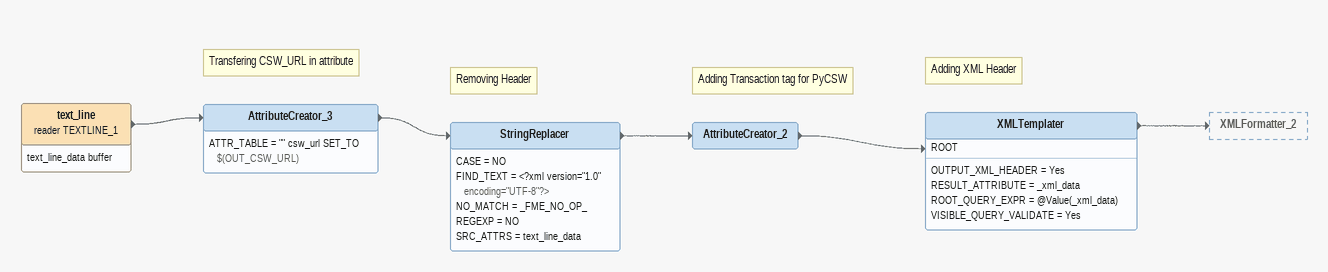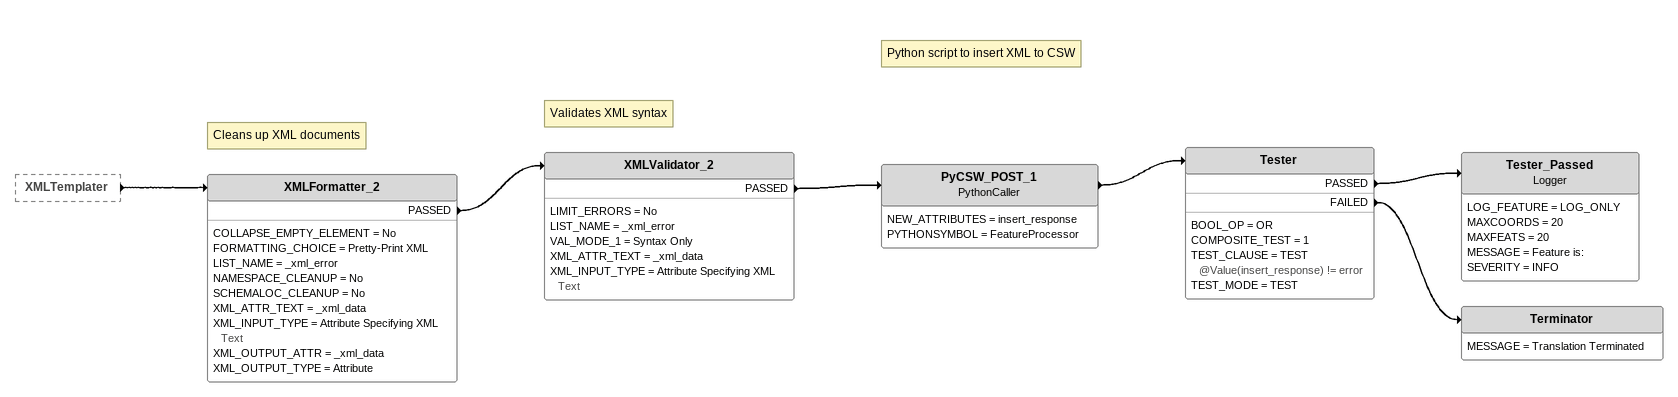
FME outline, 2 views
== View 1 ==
text_line (reader TEXTLINE_1)
    attributes: text_line_data buffer
    -> AttributeCreator_3
Note: Transfering CSW_URL in attribute
AttributeCreator_3
    ATTR_TABLE = "" csw_url SET_TO $(OUT_CSW_URL)
    -> StringReplacer
Note: Removing Header
StringReplacer
    CASE = NO
    FIND_TEXT = <?xml version="1.0" encoding="UTF-8"?>
    NO_MATCH = _FME_NO_OP_
    REGEXP = NO
    SRC_ATTRS = text_line_data
    -> AttributeCreator_2
Note: Adding Transaction tag for PyCSW
AttributeCreator_2
    -> XMLTemplater [ROOT]
Note: Adding XML Header
XMLTemplater
    OUTPUT_XML_HEADER = Yes
    RESULT_ATTRIBUTE = _xml_data
    ROOT_QUERY_EXPR = @Value(_xml_data)
    VISIBLE_QUERY_VALIDATE = Yes
    -> XMLFormatter_2

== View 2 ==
XMLTemplater [outside]
    -> XMLFormatter_2
Note: Cleans up XML documents
XMLFormatter_2
    COLLAPSE_EMPTY_ELEMENT = No
    FORMATTING_CHOICE = Pretty-Print XML
    LIST_NAME = _xml_error
    NAMESPACE_CLEANUP = No
    SCHEMALOC_CLEANUP = No
    XML_ATTR_TEXT = _xml_data
    XML_INPUT_TYPE = Attribute Specifying XML Text
    XML_OUTPUT_ATTR = _xml_data
    XML_OUTPUT_TYPE = Attribute
    PASSED -> XMLValidator_2
Note: Validates XML syntax
XMLValidator_2
    LIMIT_ERRORS = No
    LIST_NAME = _xml_error
    VAL_MODE_1 = Syntax Only
    XML_ATTR_TEXT = _xml_data
    XML_INPUT_TYPE = Attribute Specifying XML Text
    PASSED -> PyCSW_POST_1
Note: Python script to insert XML to CSW
PyCSW_POST_1: PythonCaller
    NEW_ATTRIBUTES = insert_response
    PYTHONSYMBOL = FeatureProcessor
    -> Tester
Tester
    BOOL_OP = OR
    COMPOSITE_TEST = 1
    TEST_CLAUSE = TEST @Value(insert_response) != error
    TEST_MODE = TEST
    PASSED -> Tester_Passed
    FAILED -> Terminator
Tester_Passed: Logger
    LOG_FEATURE = LOG_ONLY
    MAXCOORDS = 20
    MAXFEATS = 20
    MESSAGE = Feature is:
    SEVERITY = INFO
Terminator
    MESSAGE = Translation Terminated
